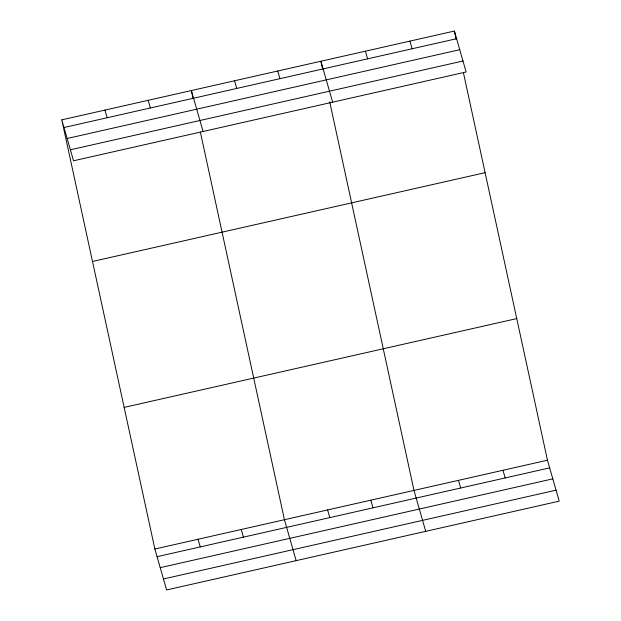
<?xml version="1.0" encoding="UTF-8"?>
<svg xmlns="http://www.w3.org/2000/svg" width="621" height="621" viewBox="0 0 621 621"><rect width="100%" height="100%" fill="white"/><g stroke="black" fill="none" stroke-linecap="round" stroke-linejoin="round"><path stroke-width="0.93" d="M61.797 119.853L454.393 31.05L466.13 71.982L73.534 160.785L61.797 119.853L154.87 549.018L166.607 589.95L559.203 501.147L547.466 460.215L463.398 72.595M63.994 127.515L456.59 38.712M67.146 138.491L459.734 49.696M70.39 149.801L462.979 61.005M92.513 261.472L485.102 172.677M124.161 407.392L516.75 318.589M154.87 549.018L547.466 460.215M157.066 556.68L549.663 467.877M160.218 567.656L552.806 478.861M163.463 578.974L556.051 490.171M409.899 41.11L412.096 48.78M502.971 470.283L505.168 477.945M365.404 51.178L367.601 58.84M458.477 480.343L460.673 488.005M332.646 102.178L320.91 61.238L322.547 68.799M425.719 531.343L413.982 490.411L329.712 101.844M277.727 71.011L279.924 78.673M370.799 500.177L372.996 507.838M234.536 80.777L236.733 88.438M327.616 509.942L329.813 517.611M203.09 131.481L191.353 90.55L192.991 98.102M296.163 560.647L284.426 519.715L200.366 132.087M148.171 100.315L150.367 107.976M241.243 529.48L243.44 537.142M104.98 110.08L107.185 117.742M198.06 539.245L200.257 546.915M454.393 31.05L456.233 39.55"/></g></svg>
